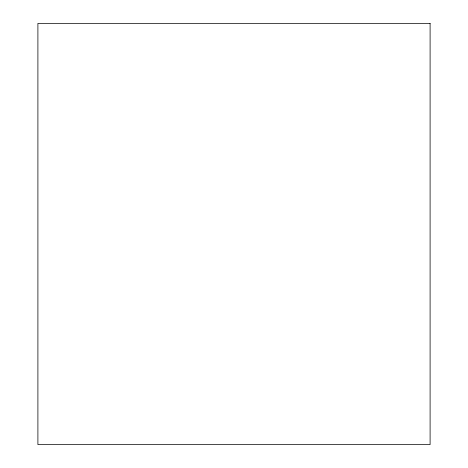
<?xml version="1.0" encoding="UTF-8"?>
<svg xmlns="http://www.w3.org/2000/svg" width="468" height="468" viewBox="0 0 468 468"><rect width="100%" height="100%" fill="white"/><g stroke="black" fill="none" stroke-linecap="round" stroke-linejoin="round"><path stroke-width="0.7" d="M430.098 23.4L37.902 23.4L37.902 444.6L430.098 444.6L430.098 23.4"/></g></svg>
